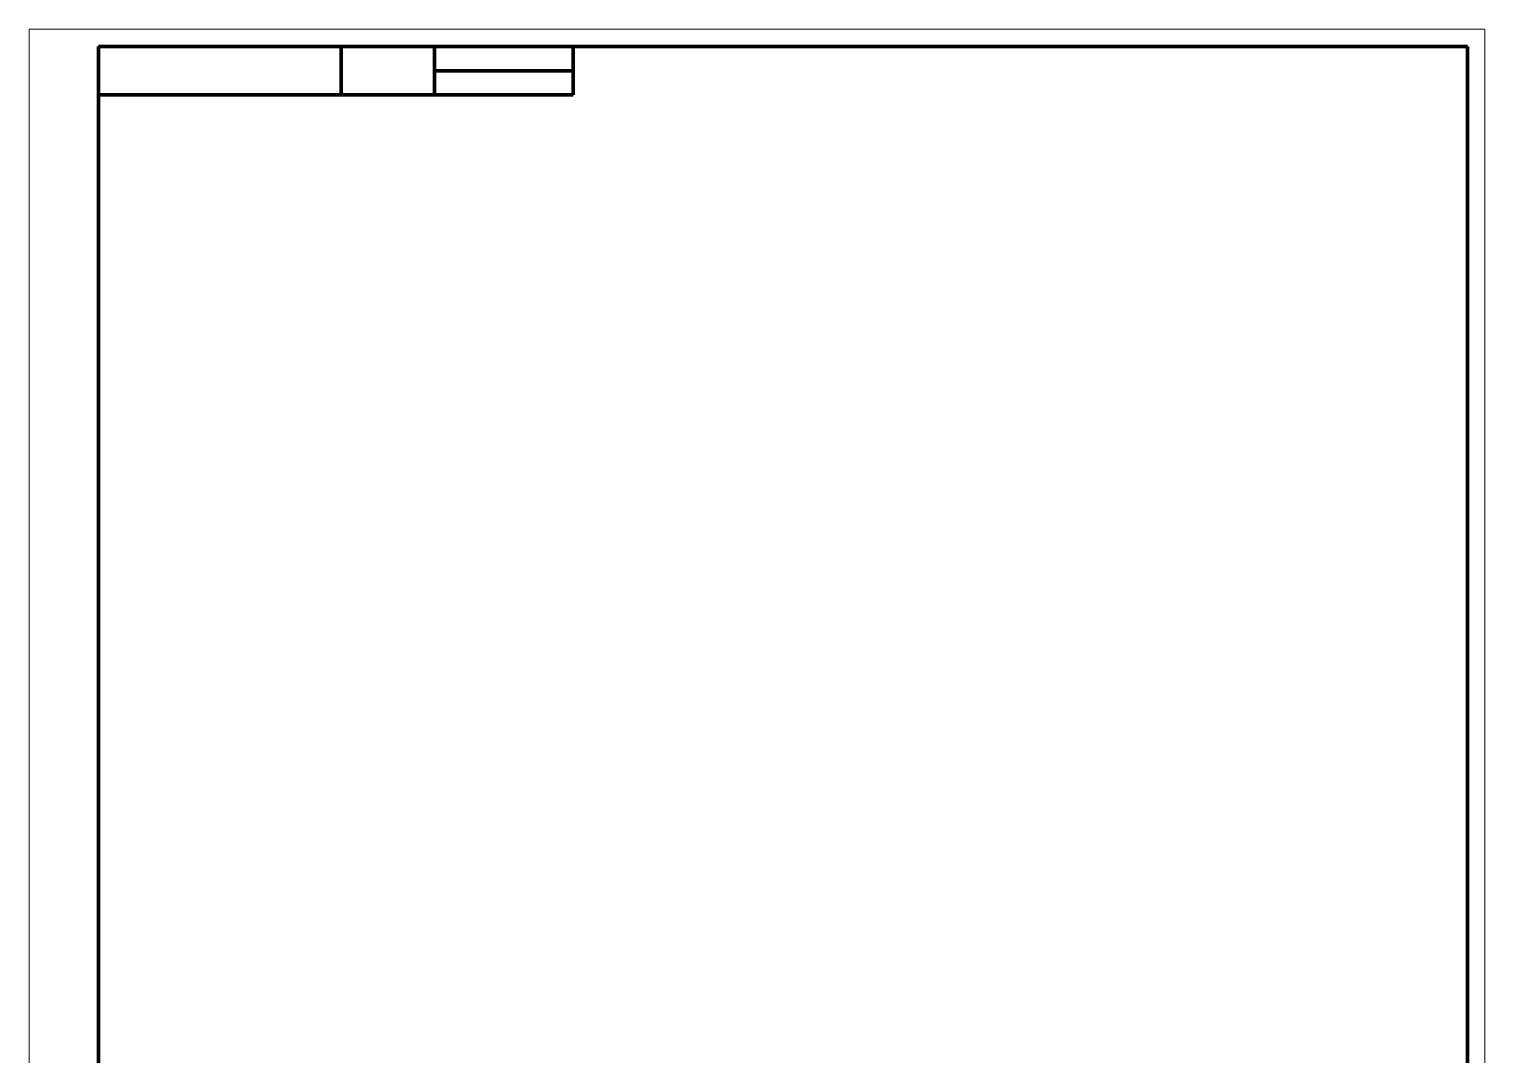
# Model space of a CAD drawing. Header units: millimetres. Extents: x 0 to 420, y 0 to 594.
# Drawn here: x 0 to 420, y 297.9 to 594 of the extents above; entities that cross this region are included whole.
import ezdxf

# ---------------------------------------------------------------- set-up
doc = ezdxf.new("R2010")
doc.units = ezdxf.units.MM
doc.layers.get('0').update_dxf_attribs({"linetype": 'CONTINUOUS', "lineweight": 0})

# ---------------------------------------------------------------- blocks, each defined once
blk = doc.blocks.new('high_field001')
at = {"lineweight": 70}
for p, q in [((0, 0), (67, 0)), ((0, -14), (0, 0)), ((67, 0), (67, -14)), ((27, -14), (27, 0)), ((67, -7), (27, -7)), ((67, -14), (0, -14))]:
    blk.add_line(p, q, dxfattribs=at)
blk = doc.blocks.new('A2V-0')
for p, q in [((420, 594), (0, 594)), ((0, 594), (0, 0)), ((420, 0), (420, 594))]:
    blk.add_line(p, q)
at = {"lineweight": 100}
for p, q in [((415, 589), (20, 589)), ((20, 589), (20, 5)), ((415, 5), (415, 589)), ((90, 575), (20, 575))]:
    blk.add_line(p, q, dxfattribs=at)
at = {"lineweight": 70}
blk.add_line((90, 589), (90, 575), dxfattribs=at)
blk.add_blockref('high_field001', (90, 589), dxfattribs=at)

msp = doc.modelspace()

# ---------------------------------------------------------------- block references
msp.add_blockref('A2V-0', (0, 0))

doc.saveas('drawing.dxf')
